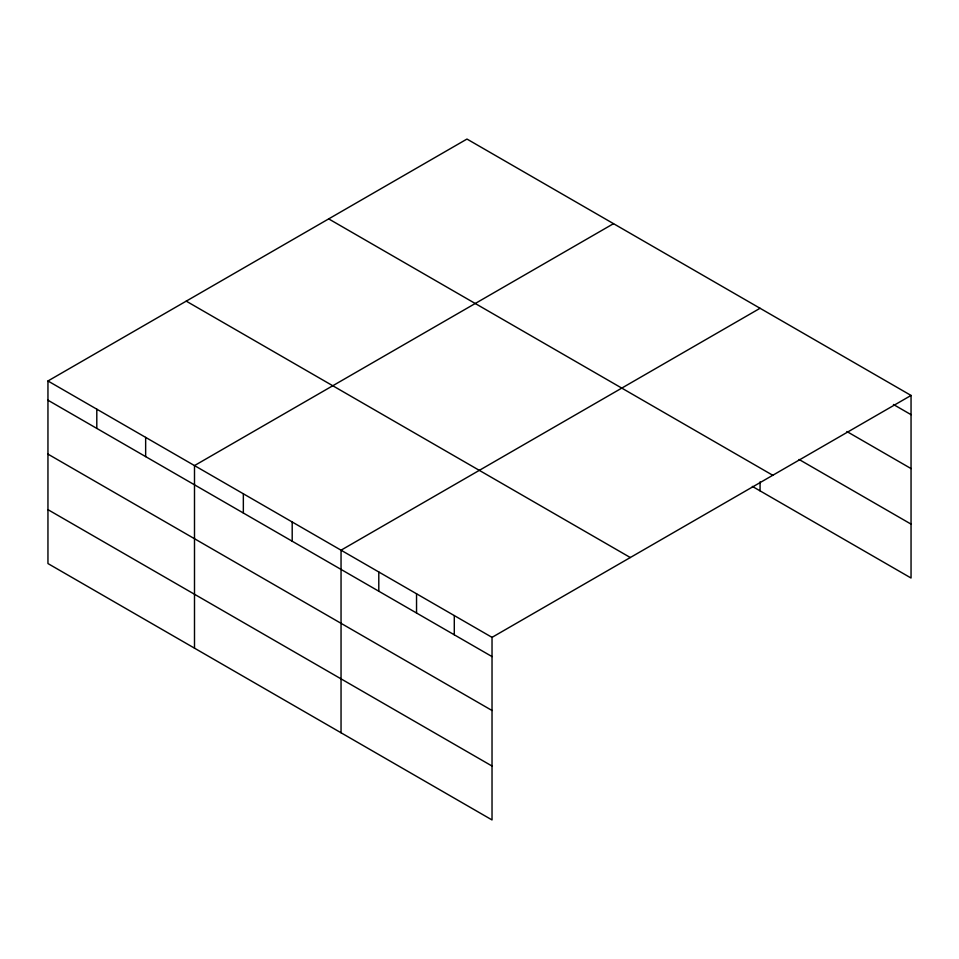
<?xml version="1.0" encoding="UTF-8"?>
<svg xmlns="http://www.w3.org/2000/svg" width="959" height="959" viewBox="0 0 959 959"><rect width="100%" height="100%" fill="white"/><g stroke="black" fill="none" stroke-linecap="round" stroke-linejoin="round"><path stroke-width="1.44" d="M47.95 380.975L492.027 637.363L492.027 819.945L47.95 563.556L47.95 380.975L466.973 139.055L911.05 395.444L911.05 578.025L752.347 486.405M613.52 223.663L194.497 465.583L194.497 648.164M760.067 308.271L341.044 550.19L341.044 732.772M492.027 637.363L911.05 395.444M893.44 404.494L911.05 414.672M846.881 431.526L911.05 468.579M799.063 459.469L911.05 524.117M328.697 218.892L772.774 475.28M186.226 301.138L630.303 557.527M47.95 400.203L492.027 656.591M47.95 454.11L492.027 710.499M47.95 509.649L492.027 766.037M760.067 481.874L760.067 490.852M454.29 615.57L454.29 634.798M416.542 593.777L416.542 613.005M378.793 571.984L378.793 591.212M292.195 521.984L292.195 541.212M243.346 493.789L243.346 513.005M145.648 437.376L145.648 456.604M96.799 409.181L96.799 428.397"/></g></svg>
